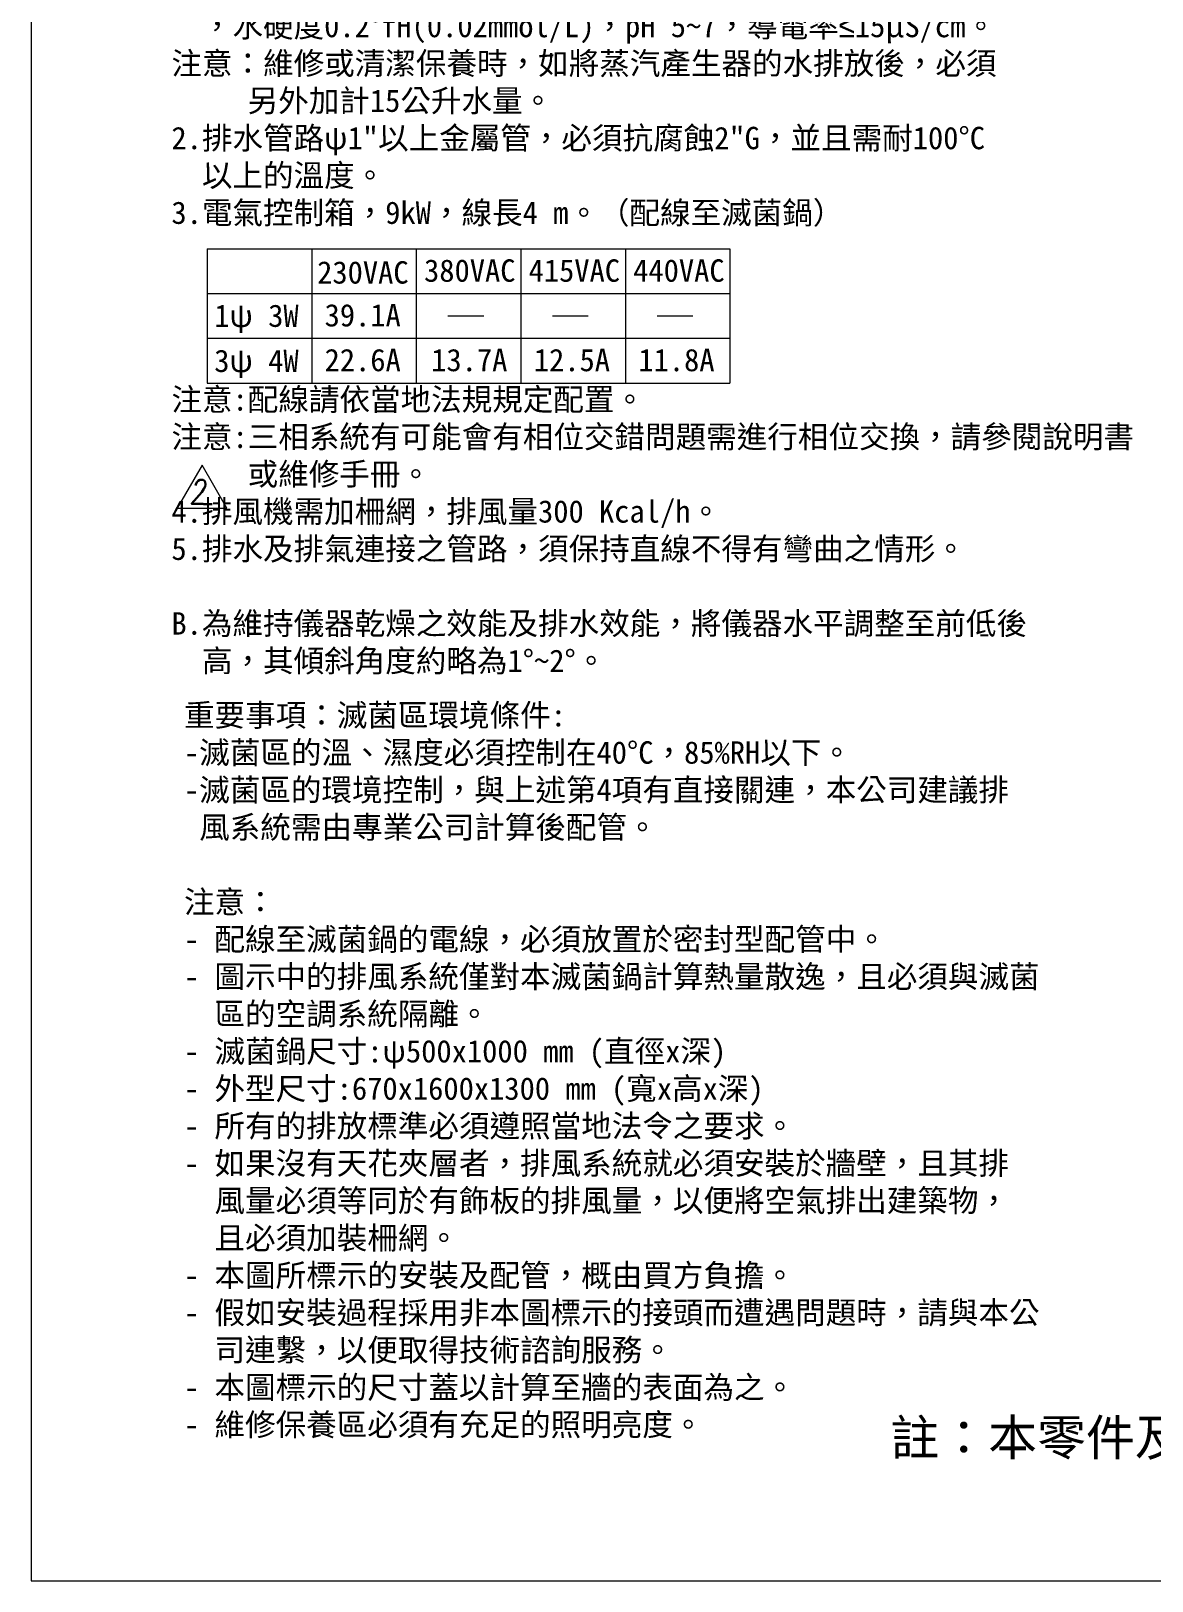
# Model space of a CAD drawing. Header units: millimetres. Extents: x -210824 to -199104, y -6472 to 1768.
# Drawn here: x -210824 to -207072, y -6472 to -1282 of the extents above; entities that cross this region are included whole.
import ezdxf

# ---------------------------------------------------------------- set-up
doc = ezdxf.new("R2010")
doc.units = ezdxf.units.MM
doc.layers.get('0').update_dxf_attribs({"lineweight": 25})
for name, color, linetype, lineweight in [('D', 3, 'Continuous', 13), ('F', 7, 'Continuous', 15), ('T', 4, 'Continuous', 15)]:
    doc.layers.add(name, color=color, linetype=linetype, lineweight=lineweight)
doc.styles.add('STU25', font='isocp2.shx')
doc.styles.add('Text', font='romans.shx', dxfattribs={"width": 0.8, "oblique": 10})

msp = doc.modelspace()

# ---------------------------------------------------------------- linework, layer by layer
at = {"layer": 'D'}
for p, q in [((-210234.535, -2011.36), (-210234.535, -2461.36)), ((-210234.535, -2011.36), (-208484.535, -2011.36)), ((-209884.535, -2011.36), (-209884.535, -2461.36)), ((-209534.535, -2011.36), (-209534.535, -2461.36)), ((-209184.535, -2011.36), (-209184.535, -2461.36)), ((-208834.535, -2011.36), (-208834.535, -2461.36)), ((-208484.535, -2011.36), (-208484.535, -2461.36)), ((-210234.535, -2161.36), (-208484.535, -2161.36)), ((-210234.535, -2311.36), (-208484.535, -2311.36)), ((-210234.535, -2461.36), (-208484.535, -2461.36))]:
    msp.add_line(p, q, dxfattribs=at)
at = {"layer": 'D', "color": 11}
for p, q in [((-209428.259, -2236.36), (-209308.578, -2236.36)), ((-209078.259, -2236.36), (-208958.578, -2236.36)), ((-208728.259, -2236.36), (-208608.578, -2236.36))]:
    msp.add_line(p, q, dxfattribs=at)
at = {"layer": 'F', "color": 6}
msp.add_lwpolyline([(-210824.159, 1767.578), (-210824.159, -6472.422), (-199104.159, -6472.422), (-199104.159, 1767.578)], close=True, dxfattribs=at)
msp.add_lwpolyline([(-210824.159, 1767.578), (-210824.159, -6472.422), (-199104.159, -6472.422), (-199104.159, 1767.578)], close=True, dxfattribs=at)
at = {"layer": 'F', "color": 7}
msp.add_lwpolyline([(-210251.488, -2735.902), (-210334.591, -2879.841), (-210168.385, -2879.841)], close=True, dxfattribs=at)

# ---------------------------------------------------------------- texts
at = {"insert": (-207947.335, -5931.973), "char_height": 120.00771, "attachment_point": 1, "style": 'STU25'}
msp.add_mtext('{\\f標楷體|b0|i0|c136|p65;註：本零件及其用料均須符合}RoHS{\\f標楷體|b0|i0|c136|p65;指令。}', dxfattribs=at)
at = {"layer": 'D', "color": 11, "char_height": 75, "attachment_point": 1, "style": 'STU25'}
for s, insert in [('{\\f標楷體|b0|i0|c136|p65;1.蒸氣產生器供水：水溫25%%DC，每一滅菌行程大約消耗8~10公升\\P  ，水硬度0.2%%DfH(0.02mmol/L)，pH 5~7，導電率\\fGulim|b0|i0|c129|p49;\\M+3A1C2\\f標楷體|b0|i0|c136|p65;15μS/cm。\\P注意：維修或清潔保養時，如將蒸汽產生器的水排放後，必須\\P     另外加計15公升水量。\\P2.排水管路ψ1"以上金屬管，必須抗腐蝕2"G，並且需耐100%%DC\\P  以上的溫度。\\P3.電氣控制箱，9kW，線長4 m。（配線至滅菌鍋） \\P\\P\\P\\P\\P注意:配線請依當地法規規定配置。\\P\\fDFKai-SB|b0|i0|c136|p65;注意:三相系統有可能會有相位交錯問題需進行相位交換，請參閱說明書\\P     或維修手冊。\\P\\f標楷體|b0|i0|c136|p65;4.排風機需加柵網，排風量300 Kcal/h。\\P5.排水及排氣連接之管路，須保持直線不得有彎曲之情形。\\P\\PB.為維持儀器乾燥之效能及排水效能，將儀器水平調整至前低後\\P  高，其傾斜角度約略為1%%D~2%%D。}', (-210354.127, -1103.219)), ('{\\f標楷體|b0|i0|c136|p65;230VAC}', (-209866.291, -2053.31)), ('{\\f標楷體|b0|i0|c136|p65;380VAC}', (-209508.408, -2047.124)), ('{\\f標楷體|b0|i0|c136|p65;415VAC}', (-209158.408, -2047.124)), ('{\\f標楷體|b0|i0|c136|p65;440VAC}', (-208808.408, -2047.124)), ('{\\f標楷體|b0|i0|c136|p65;1ψ 3W}', (-210210.726, -2198.276)), ('{\\f標楷體|b0|i0|c136|p65;39.1A}', (-209841.348, -2196.679)), ('{\\f標楷體|b0|i0|c136|p65;3ψ 4W}', (-210210.726, -2349.349)), ('{\\f標楷體|b0|i0|c136|p65;22.6A}', (-209841.348, -2346.679)), ('{\\f標楷體|b0|i0|c136|p65;13.7A}', (-209484.57, -2346.679)), ('{\\f標楷體|b0|i0|c136|p65;12.5A}', (-209140.946, -2346.679)), ('{\\f標楷體|b0|i0|c136|p65;11.8A}', (-208790.946, -2346.679)), ('{\\f標楷體|b0|i0|c136|p65;重要事項：滅菌區環境條件:\\P-滅菌區的溫、濕度必須控制在40%%DC，85%RH以下。\\P-滅菌區的環境控制，與上述第4項有直接關連，本公司建議排\\P 風系統需由專業公司計算後配管。\\P\\P注意：\\P- 配線至滅菌鍋的電線，必須放置於密封型配管中。\\P- 圖示中的排風系統僅對本滅菌鍋計算熱量散逸，且必須與滅菌\\P  區的空調系統隔離。\\P- 滅菌鍋尺寸:ψ500x1000 mm (直徑x深)\\P- 外型尺寸:670x1600x1300 mm (寬x高x深)\\P- 所有的排放標準必須遵照當地法令之要求。\\P- 如果沒有天花夾層者，排風系統就必須安裝於牆壁，且其排\\P  風量必須等同於有飾板的排風量，以便將空氣排出建築物，\\P  且必須加裝柵網。\\P- 本圖所標示的安裝及配管，概由買方負擔。\\P- 假如安裝過程採用非本圖標示的接頭而遭遇問題時，請與本公\\P  司連繫，以便取得技術諮詢服務。\\P- 本圖標示的尺寸蓋以計算至牆的表面為之。\\P- 維修保養區必須有充足的照明亮度。}', (-210312.047, -3535.788))]:
    msp.add_mtext(s, dxfattribs=dict(at, insert=insert))
at = {"layer": 'T', "lineweight": 20, "style": 'Text', "oblique": 10, "width": 0.8}
msp.add_text('2', height=80, dxfattribs=at).set_placement((-210294.988, -2865.198))

doc.saveas('drawing.dxf')
